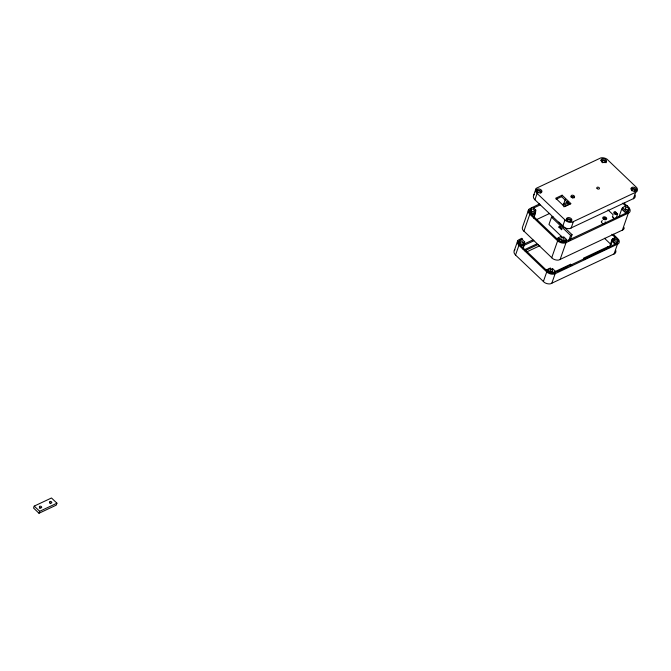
<?xml version="1.0" encoding="UTF-8"?>
<svg xmlns="http://www.w3.org/2000/svg" width="671" height="671" viewBox="0 0 671 671"><rect width="100%" height="100%" fill="white"/><g stroke="black" fill="none" stroke-linecap="round" stroke-linejoin="round"><path stroke-width="1.01" d="M34.229 506.102L33.55 508.048L38.993 513.256L56.255 505.137L56.934 503.191L51.482 497.983L34.229 506.102L39.681 511.31L38.993 513.256M514.263 250.669L517.668 240.956M528.555 209.872L522.6 226.873A6.232 4.16 19.3 0 0 523.011 230.228L552.82 258.721A6.232 4.16 19.3 0 0 558.859 260.012L623.275 229.7A6.232 4.16 19.3 0 0 624.215 227.746M533.63 195.378L535.835 189.071M615.735 250.4A6.232 4.16 19.3 0 1 614.946 253.495L550.522 283.808A6.232 4.16 19.3 0 1 544.483 282.516L515.538 255.047L518.935 245.334L518.079 244.311A6.232 4.16 19.3 0 1 518.331 240.067L521.753 238.264L522.659 239.136L521.493 239.681M523.866 231.252L529.822 214.25L528.966 213.227A6.232 4.16 19.3 0 1 529.218 208.983L539.601 203.909M635.101 195.11A6.232 4.16 19.3 0 1 634.305 198.205L569.889 228.517A6.232 4.16 19.3 0 1 563.85 227.226L534.896 199.757L537.11 193.441L536.255 192.418A6.232 4.16 19.3 0 1 536.498 188.174L600.922 157.861A6.232 4.16 19.3 0 1 606.961 159.144L636.762 187.645A6.232 4.16 19.3 0 1 636.519 191.889L572.095 222.202A6.232 4.16 19.3 0 1 566.064 220.918L537.11 193.441M521.476 239.849L521.736 239.119L524.688 241.946L523.195 243.254L524.688 241.946M523.455 242.525L524.588 243.607L524.336 244.336L521.124 245.846L520.117 244.873L520.369 244.143A4.672 3.12 19.3 0 1 520.629 239.639L521.736 239.119M535.827 210.132L534.594 210.711L535.726 211.793L535.215 213.252L532.011 214.762L530.996 213.789L531.507 212.338A4.672 3.12 19.3 0 1 531.776 207.825L532.875 207.314L535.827 210.132L535.315 211.591M521.124 245.846L521.384 245.116L524.588 243.607M532.011 214.762L532.522 213.303L535.726 211.793M523.061 247.305L524.663 242.726L523.43 243.305M533.848 216.498L535.55 211.642M522.961 248.975L524.571 244.387L521.115 246.014M533.755 218.159L535.458 213.303L532.002 214.93M552.996 216.481L551.52 217.178L548.962 224.458L562.894 237.777M556.116 199.237L561.61 196.653L562.113 195.194L570.971 203.657L564.563 206.676L555.705 198.213L562.113 195.194M565.418 199.086L563.187 205.46L568.446 202.986M558.918 227.167L559.262 226.202L561.988 228.803L561.644 229.776L558.918 227.167L560.402 226.471M547.033 269.633L546.773 270.363L547.788 271.327A4.672 3.12 19.3 0 0 554.196 272.703L555.554 271.453L552.602 268.626L551.369 269.214L550.237 268.123L547.033 269.633L548.039 270.606A4.672 3.12 19.3 0 0 554.447 271.973L555.554 271.453M561.375 236.309L558.171 237.819L557.66 239.279L558.675 240.252A4.672 3.12 19.3 0 0 565.083 241.619L566.181 241.099L566.693 239.639L563.741 236.821L562.508 237.4M572.346 198.104L572.984 196.284M543.342 281.627L546.748 271.914L518.935 245.334M551.679 257.832L557.635 240.83L529.822 214.25M562.709 226.337L564.915 220.029M547.788 271.327L548.039 270.606M558.675 240.252L559.186 238.792L558.171 237.819M549.977 268.853L550.237 268.123M552.342 269.356L552.602 268.626M554.196 272.694L554.447 271.973M565.083 241.61L565.594 240.159L566.693 239.639M551.738 283.422L555.143 273.709L618.343 243.783A6.232 4.16 19.3 0 0 618.595 239.539L613.227 234.204M560.075 259.627L566.03 242.625L629.23 212.699A6.232 4.16 19.3 0 0 629.482 208.455L628.618 207.431M571.105 228.132L573.319 221.816M568.664 240.864L570.576 235.404L572.061 234.707L558.859 222.084M570.149 240.168L572.061 234.707M570.098 265.716L570.61 264.257L572.128 265.708M615.483 214.426L616.163 212.481L615.081 211.617A2.08 1.392 19.3 0 0 614.284 213.789A2.08 1.392 19.3 0 0 617.597 214.032L616.792 213.135A1.074 0.713 19.3 0 1 615.793 213.831A1.074 0.713 19.3 0 1 614.745 212.791A1.074 0.713 19.3 0 1 616.104 212.447L616.163 212.481M616.297 217.798L617.655 213.906M614.695 238.239L612.103 239.455L609.218 247.716L608.077 246.626L607.565 248.085L583.871 259.241M619.039 216.725L621.757 208.958L626.068 213.076M627.184 212.388L627.695 210.937A4.672 3.12 19.3 0 0 627.955 206.425L626.94 205.46L622.503 207.549L621.992 209.008L626.077 212.908L627.184 212.388A4.672 3.12 19.3 0 0 628.542 209.57M613.73 239.866L613.479 240.595L612.346 239.505L612.598 238.784L615.802 237.274L616.817 238.239A4.672 3.12 19.3 0 1 616.548 242.751L615.198 243.992L612.246 241.174L613.73 239.866L612.598 238.784M609.763 247.549L612.011 241.124L613.244 240.545L612.103 239.455M615.55 238.004L615.802 237.274M615.198 243.992L616.548 242.751M626.077 212.908L626.588 211.449L627.695 210.937M613.99 254.133L617.387 244.42M622.319 230.329L628.274 213.336M633.349 198.842L635.563 192.527M533.546 208.052L540.121 204.957M563.154 204.177L568.412 201.703M536.557 219.61L549.708 213.42M563.808 206.794L570.384 203.699M524.496 243.875L532.95 239.891M523.523 245.62L533.856 240.763M524.588 249.654L536.758 243.925M524.772 250.786L538.05 244.538M526.601 251.944L539.878 245.695M546.538 270.312L549.121 269.096M612.346 239.505L613.948 238.759M39.681 511.31L56.934 503.191M555.445 271.394L570.61 264.257M608.077 246.626L583.426 258.226L584.944 259.677M557.777 271.52L567.255 267.058M566.03 242.625L564.814 243.011A6.232 4.16 19.3 0 1 558.775 241.719L557.635 240.83M555.143 273.709L553.927 274.095A6.232 4.16 19.3 0 1 547.888 272.803L546.748 271.914M607.926 209.805L613.151 214.795M624.114 203.12L627.117 205.989M622.705 203.179L625.691 206.039M622.503 207.549L626.588 211.449M611.818 234.263L615.559 237.836M612.497 240.444L615.45 243.263M612.011 241.124L615.181 244.16M561.61 196.653L569.721 204.412M604.445 238.23L611.172 244.663M551.52 217.178L570.576 235.404M531.507 212.338L532.522 213.303M520.369 244.143L521.384 245.116M534.896 199.757L534.041 198.733A6.232 4.16 19.3 0 1 534.292 194.489M515.538 255.047L514.682 254.024A6.232 4.16 19.3 0 1 514.925 249.78M50.006 503.393A1.208 0.805 19.3 0 1 50.585 503.627M39.304 508.132A1.208 0.805 19.3 0 1 40.201 508.241M570.836 196.98A1.812 1.216 19.3 0 1 572.623 196.746A1.812 1.216 19.3 0 1 574.04 197.962M537.941 192.971A1.728 1.157 19.3 0 1 537.421 191.227A1.728 1.157 19.3 0 1 539.736 191.285A1.728 1.157 19.3 0 1 540.256 193.022M567.263 220.994A1.728 1.157 19.3 0 1 567.909 219.56A1.728 1.157 19.3 0 1 570.132 220.289A1.728 1.157 19.3 0 1 569.872 221.849M568.228 221.774A1.728 1.157 19.3 0 1 567.834 221.564M632.099 190.95A1.728 1.157 19.3 0 1 632.308 189.23A1.728 1.157 19.3 0 1 634.741 189.985A1.728 1.157 19.3 0 1 634.112 191.562M601.912 162.03A1.728 1.157 19.3 0 1 603.464 160.57A1.728 1.157 19.3 0 1 604.814 162.65M602.893 162.793A1.728 1.157 19.3 0 1 602.164 162.332M600.822 160.704A2.776 1.854 19.3 0 1 604.202 160.067A2.776 1.854 19.3 0 1 605.963 162.793M631.059 188.92A2.776 1.854 19.3 0 1 634.137 188.685A2.776 1.854 19.3 0 1 636.024 190.941M536.565 190.681A2.776 1.854 19.3 0 1 539.643 190.447A2.776 1.854 19.3 0 1 541.531 192.703M566.223 219.652A2.776 1.854 19.3 0 1 568.958 218.872A2.776 1.854 19.3 0 1 571.415 220.86M628.282 208.673A4.84 3.229 19.3 0 1 627.301 212.497L565.183 241.728A4.84 3.229 19.3 0 1 558.557 240.31L530.87 213.839A4.84 3.229 19.3 0 1 531.138 209.184M530.996 213.789A4.672 3.12 19.3 0 1 531.264 209.285M565.594 240.159A4.672 3.12 19.3 0 1 559.186 238.792M615.953 218.176A2.08 1.392 19.3 0 1 613.118 217.84A2.08 1.392 19.3 0 1 612.866 215.768M605.15 221.833A2.08 1.392 19.3 0 1 605.066 223.25M604.73 223.477A2.08 1.392 19.3 0 1 601.719 222.697A2.08 1.392 19.3 0 1 602.432 220.734M613.63 217.32A1.074 0.713 19.3 0 1 613.479 217.127M617.815 240.654A4.84 3.229 19.3 0 1 616.414 243.581L554.296 272.812A4.84 3.229 19.3 0 1 547.67 271.394L519.983 244.923A4.84 3.229 19.3 0 1 520.26 240.268M520.109 244.873A4.672 3.12 19.3 0 1 519.614 240.881M617.655 240.654A4.672 3.12 19.3 0 1 616.297 243.481M49.771 502.68A1.208 0.805 19.3 0 0 51.751 502.722A1.208 0.805 19.3 0 0 50.375 501.413A1.208 0.805 19.3 0 0 49.771 502.68M39.664 507.435A1.208 0.805 19.3 0 0 41.644 507.477A1.208 0.805 19.3 0 0 40.268 506.169A1.208 0.805 19.3 0 0 39.664 507.435M601.837 161.468A2.776 1.854 19.3 0 0 606.391 161.577A2.776 1.854 19.3 0 0 603.229 158.557A2.776 1.854 19.3 0 0 601.837 161.468M631.772 190.086A2.776 1.854 19.3 0 0 636.326 190.195A2.776 1.854 19.3 0 0 633.164 187.175A2.776 1.854 19.3 0 0 631.772 190.086M537.278 191.839A2.776 1.854 19.3 0 0 541.832 191.956A2.776 1.854 19.3 0 0 538.67 188.937A2.776 1.854 19.3 0 0 537.278 191.839M567.171 220.415A2.776 1.854 19.3 0 0 571.742 220.616A2.776 1.854 19.3 0 0 568.681 217.555A2.776 1.854 19.3 0 0 567.171 220.415M597.14 188.593A1.384 0.923 19.3 0 0 599.404 188.643A1.384 0.923 19.3 0 0 597.836 187.142A1.384 0.923 19.3 0 0 597.14 188.593M571.541 197.073A1.812 1.216 19.3 0 0 574.51 197.148A1.812 1.216 19.3 0 0 572.447 195.177A1.812 1.216 19.3 0 0 571.541 197.073M531.247 210.845A1.728 1.157 19.3 0 0 534.091 210.912A1.728 1.157 19.3 0 0 532.12 209.033A1.728 1.157 19.3 0 0 531.247 210.845M561.157 239.43A1.728 1.157 19.3 0 0 564.009 239.555A1.728 1.157 19.3 0 0 562.097 237.651A1.728 1.157 19.3 0 0 561.157 239.43M625.741 209.084A1.728 1.157 19.3 0 0 628.584 209.151A1.728 1.157 19.3 0 0 626.613 207.272A1.728 1.157 19.3 0 0 625.741 209.084M603.246 218.981A2.08 1.392 19.3 0 0 606.651 219.065A2.08 1.392 19.3 0 0 604.286 216.808A2.08 1.392 19.3 0 0 603.246 218.981M603.9 218.587A1.074 0.713 19.3 0 0 605.687 218.746A1.074 0.713 19.3 0 0 604.588 217.53A1.074 0.713 19.3 0 0 603.9 218.587M614.854 240.78A1.384 0.923 19.3 0 0 617.119 240.83A1.384 0.923 19.3 0 0 615.542 239.329A1.384 0.923 19.3 0 0 614.854 240.78M550.27 271.134A1.384 0.923 19.3 0 0 552.552 271.235A1.384 0.923 19.3 0 0 551.025 269.708A1.384 0.923 19.3 0 0 550.27 271.134M520.361 242.541A1.384 0.923 19.3 0 0 522.625 242.592A1.384 0.923 19.3 0 0 521.048 241.09A1.384 0.923 19.3 0 0 520.361 242.541"/></g></svg>
